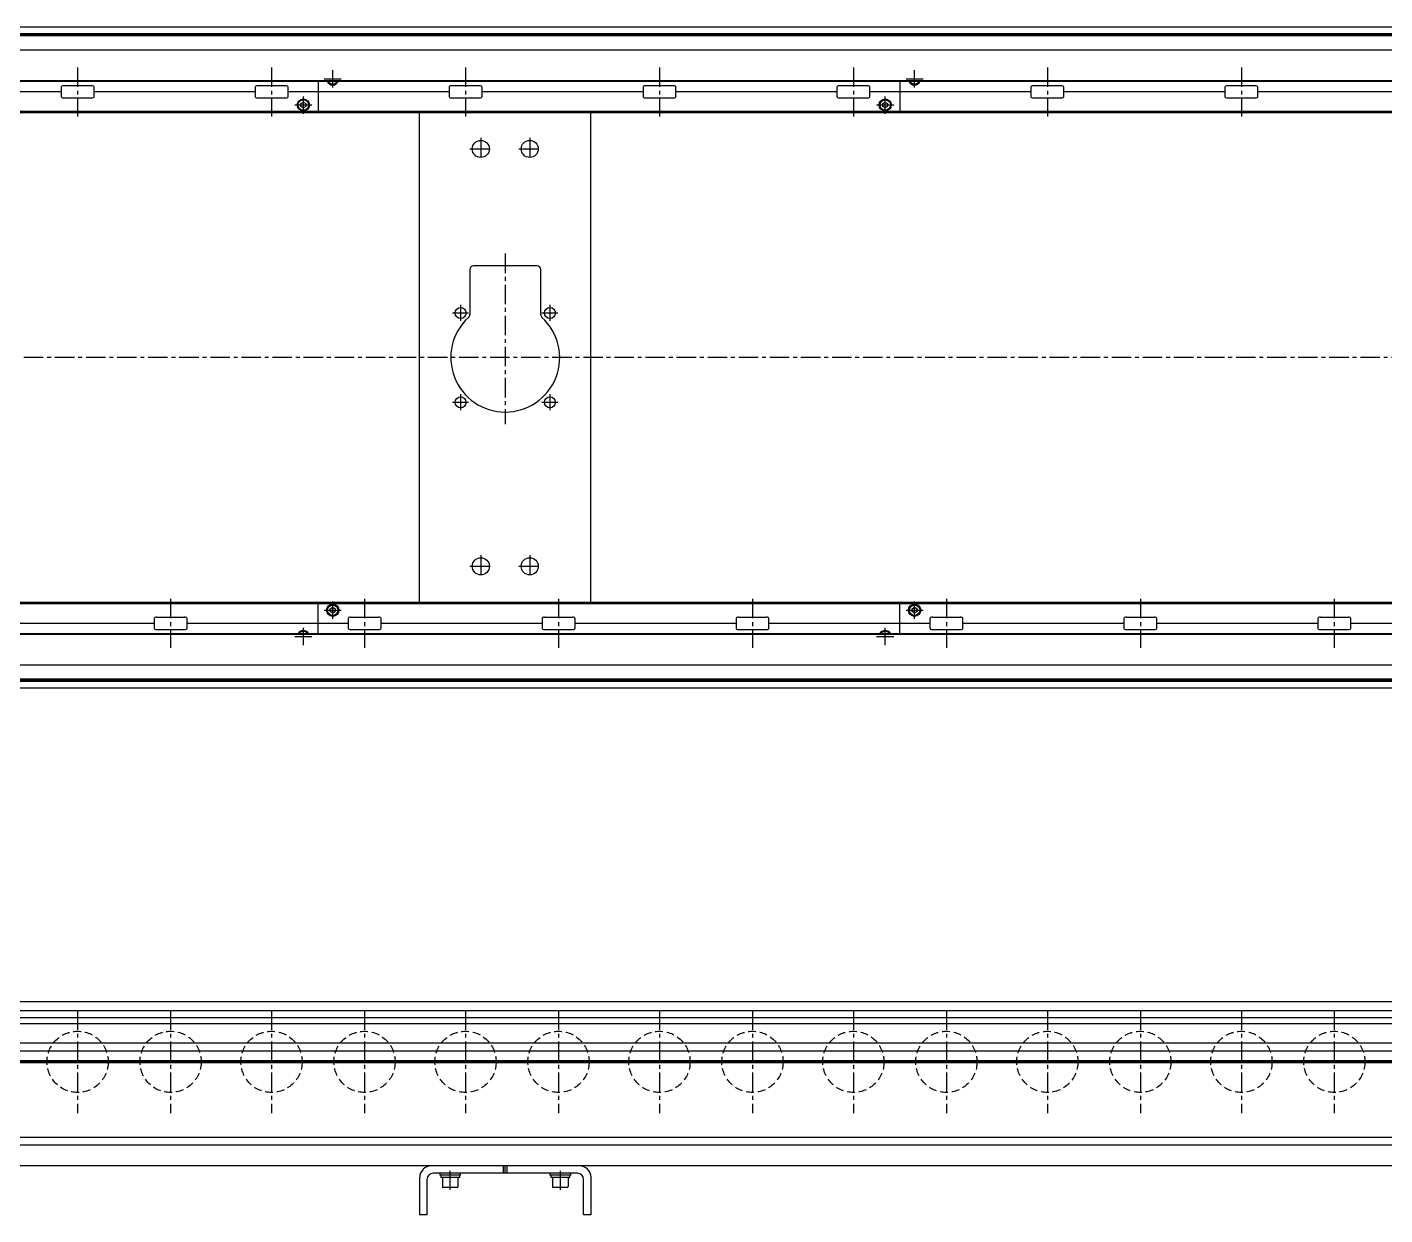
# Model space of a CAD drawing. Extents: x -10 to 4500, y -8 to 1051.
# Drawn here: x 1163 to 2273, y 28 to 998 of the extents above; entities that cross this region are included whole.
import ezdxf

# ---------------------------------------------------------------- set-up
doc = ezdxf.new("R2010")
doc.units = 0
doc.header["$LTSCALE"] = 0.5
doc.linetypes.add('CENTER', pattern=[50.8, 31.75, -6.35, 6.35, -6.35])
doc.linetypes.add('DASHED', pattern=[19.05, 12.7, -6.35])
for name, color, linetype in [('MSM_CENTER', 1, 'CENTER'), ('MSM_CONTINUOUS', 7, 'CONTINUOUS'), ('MSM_DASHED', 4, 'DASHED')]:
    doc.layers.add(name, color=color, linetype=linetype)

msp = doc.modelspace()

# ---------------------------------------------------------------- linework, layer by layer
at = {"layer": 'MSM_CENTER'}
for p, q in [((1204.7, 965.5), (1204.7, 925.5)), ((1363.2, 965.5), (1363.2, 925.5)), ((1521.7, 965.5), (1521.7, 925.5)), ((1680.2, 965.5), (1680.2, 925.5)), ((1838.7, 965.5), (1838.7, 925.5)), ((1997.2, 965.5), (1997.2, 925.5)), ((2155.8, 965.5), (2155.8, 925.5)), ((1406.2, 956.2), (1420.2, 956.2)), ((1413.2, 949.2), (1413.2, 963.3)), ((1881.7, 956.2), (1895.7, 956.2)), ((1888.7, 949.2), (1888.7, 963.3)), ((1382.2, 934.8), (1396.2, 934.8)), ((1389.2, 927.7), (1389.2, 941.8)), ((1857.7, 934.8), (1871.7, 934.8)), ((1864.7, 927.7), (1864.7, 941.8)), ((1525.2, 898.9), (1543.2, 898.9)), ((1534.2, 907.9), (1534.2, 889.9)), ((1565.2, 898.9), (1583.2, 898.9)), ((1574.2, 907.9), (1574.2, 889.9)), ((1554.2, 813.4), (1554.2, 673.9)), ((1517.7, 771.4), (1517.7, 758.4)), ((1590.7, 771.4), (1590.7, 758.4)), ((1511.2, 764.9), (1524.2, 764.9)), ((1584.2, 764.9), (1597.2, 764.9)), ((3792.9, 728.4), (359.7, 728.4)), ((1511.2, 691.9), (1524.2, 691.9)), ((1517.7, 698.4), (1517.7, 685.4)), ((1584.2, 691.9), (1597.2, 691.9)), ((1590.7, 698.4), (1590.7, 685.4)), ((1534.2, 566.9), (1534.2, 548.9)), ((1574.2, 566.9), (1574.2, 548.9)), ((1525.2, 557.9), (1543.2, 557.9)), ((1565.2, 557.9), (1583.2, 557.9)), ((1280.7, 531.3), (1280.7, 491.3)), ((1406.2, 522), (1420.2, 522)), ((1413.2, 515), (1413.2, 529.1)), ((1439.2, 531.3), (1439.2, 491.3)), ((1597.7, 531.3), (1597.7, 491.3)), ((1756.2, 531.3), (1756.2, 491.3)), ((1881.7, 522), (1895.7, 522)), ((1888.7, 515), (1888.7, 529.1)), ((1914.7, 531.3), (1914.7, 491.3)), ((2073.2, 531.3), (2073.2, 491.3)), ((2231.7, 531.3), (2231.7, 491.3)), ((1382.2, 500.5), (1396.2, 500.5)), ((1389.2, 493.5), (1389.2, 507.6)), ((1857.7, 500.5), (1871.7, 500.5)), ((1864.7, 493.5), (1864.7, 507.6)), ((1204.7, 195), (1204.7, 111)), ((1280.7, 195), (1280.7, 111)), ((1363.2, 195), (1363.2, 111)), ((1439.2, 195), (1439.2, 111)), ((1521.7, 195), (1521.7, 111)), ((1597.7, 195), (1597.7, 111)), ((1680.2, 195), (1680.2, 111)), ((1756.2, 195), (1756.2, 111)), ((1838.7, 195), (1838.7, 111)), ((1914.7, 195), (1914.7, 111)), ((1997.2, 195), (1997.2, 111)), ((2073.2, 195), (2073.2, 111)), ((2155.8, 195), (2155.8, 111)), ((2231.7, 195), (2231.7, 111)), ((367.2, 153), (3783.3, 153)), ((1509.3, 48.4), (1509.3, 64)), ((1599.3, 48.4), (1599.3, 64))]:
    msp.add_line(p, q, dxfattribs=at)
at = {"layer": 'MSM_CONTINUOUS'}
for p, q in [((3782.8, 998.4), (370.6, 998.4)), ((3781.2, 998.3), (372.2, 998.3)), ((3756.6, 992.9), (396.9, 992.9)), ((3756.6, 991.2), (396.9, 991.2)), ((3756.5, 992), (397, 992)), ((3781.2, 979.5), (372.2, 979.5)), ((3781.2, 954.5), (422.2, 954.5)), ((3781.2, 954.1), (372.2, 954.1)), ((1191.3, 945.5), (1059.7, 945.5)), ((1191.3, 949.5), (1191.3, 941.5)), ((1216.2, 950.5), (1193.3, 950.5)), ((1218.2, 941.5), (1218.2, 949.5)), ((1349.8, 945.5), (1218.2, 945.5)), ((1349.8, 949.5), (1349.8, 941.5)), ((1374.7, 950.5), (1351.8, 950.5)), ((1376.7, 941.5), (1376.7, 949.5)), ((1508.3, 945.5), (1376.7, 945.5)), ((1401.2, 954.1), (1401.2, 929.4)), ((1413.2, 953.9), (1412.9, 954.1)), ((1413.6, 954.1), (1413.2, 953.9)), ((1508.3, 949.5), (1508.3, 941.5)), ((1533.2, 950.5), (1510.3, 950.5)), ((1535.2, 941.5), (1535.2, 949.5)), ((1666.8, 945.5), (1535.2, 945.5)), ((1666.8, 949.5), (1666.8, 941.5)), ((1691.7, 950.5), (1668.8, 950.5)), ((1693.7, 941.5), (1693.7, 949.5)), ((1825.3, 945.5), (1693.7, 945.5)), ((1825.3, 949.5), (1825.3, 941.5)), ((1850.2, 950.5), (1827.3, 950.5)), ((1852.2, 941.5), (1852.2, 949.5)), ((1983.8, 945.5), (1852.2, 945.5)), ((1876.7, 954.1), (1876.7, 929.4)), ((1888.7, 953.9), (1888.4, 954.1)), ((1889.1, 954.1), (1888.7, 953.9)), ((1983.8, 949.5), (1983.8, 941.5)), ((2008.7, 950.5), (1985.8, 950.5)), ((2010.7, 941.5), (2010.7, 949.5)), ((2142.3, 945.5), (2010.7, 945.5)), ((2142.3, 949.5), (2142.3, 941.5)), ((2167.2, 950.5), (2144.3, 950.5)), ((2169.2, 941.5), (2169.2, 949.5)), ((2300.8, 945.5), (2169.2, 945.5)), ((1216.2, 940.5), (1193.3, 940.5)), ((1374.7, 940.5), (1351.8, 940.5)), ((1387.2, 935.9), (1389.2, 937.1)), ((1387.2, 933.6), (1387.2, 935.9)), ((1389.2, 932.4), (1387.2, 933.6)), ((1389.2, 937.1), (1391.2, 935.9)), ((1391.2, 933.6), (1389.2, 932.4)), ((1391.2, 935.9), (1391.2, 933.6)), ((1533.2, 940.5), (1510.3, 940.5)), ((1691.7, 940.5), (1668.8, 940.5)), ((1850.2, 940.5), (1827.3, 940.5)), ((1862.7, 935.9), (1864.7, 937.1)), ((1862.7, 933.6), (1862.7, 935.9)), ((1864.7, 932.4), (1862.7, 933.6)), ((1864.7, 937.1), (1866.7, 935.9)), ((1866.7, 933.6), (1864.7, 932.4)), ((1866.7, 935.9), (1866.7, 933.6)), ((2008.7, 940.5), (1985.8, 940.5)), ((2167.2, 940.5), (2144.3, 940.5)), ((3778.8, 929.4), (450.2, 929.4)), ((3782.8, 928.4), (450.2, 928.4)), ((1484.2, 528.4), (1484.2, 928.4)), ((1624.2, 528.4), (1624.2, 928.4)), ((1525.2, 800.4), (1525.2, 763.5)), ((1580.2, 803.4), (1528.2, 803.4)), ((1583.2, 763.5), (1583.2, 800.4)), ((3782.8, 528.4), (450.2, 528.4)), ((450.2, 527.4), (3778.8, 527.4)), ((1401.2, 502.6), (1401.2, 527.4)), ((1411.2, 523.2), (1413.2, 524.4)), ((1411.2, 520.9), (1411.2, 523.2)), ((1413.2, 524.4), (1415.2, 523.2)), ((1415.2, 523.2), (1415.2, 520.9)), ((1876.7, 502.6), (1876.7, 527.4)), ((1886.7, 523.2), (1888.7, 524.4)), ((1886.7, 520.9), (1886.7, 523.2)), ((1888.7, 524.4), (1890.7, 523.2)), ((1890.7, 523.2), (1890.7, 520.9)), ((1135.7, 511.3), (1267.3, 511.3)), ((1267.3, 515.3), (1267.3, 507.3)), ((1269.3, 516.3), (1292.2, 516.3)), ((1294.2, 507.3), (1294.2, 515.3)), ((1294.2, 511.3), (1425.8, 511.3)), ((1413.2, 519.7), (1411.2, 520.9)), ((1415.2, 520.9), (1413.2, 519.7)), ((1425.8, 515.3), (1425.8, 507.3)), ((1427.8, 516.3), (1450.7, 516.3)), ((1452.7, 507.3), (1452.7, 515.3)), ((1452.7, 511.3), (1584.3, 511.3)), ((1584.3, 515.3), (1584.3, 507.3)), ((1586.3, 516.3), (1609.2, 516.3)), ((1611.2, 507.3), (1611.2, 515.3)), ((1611.2, 511.3), (1742.8, 511.3)), ((1742.8, 515.3), (1742.8, 507.3)), ((1744.8, 516.3), (1767.7, 516.3)), ((1769.7, 507.3), (1769.7, 515.3)), ((1769.7, 511.3), (1901.3, 511.3)), ((1888.7, 519.7), (1886.7, 520.9)), ((1890.7, 520.9), (1888.7, 519.7)), ((1901.3, 515.3), (1901.3, 507.3)), ((1903.3, 516.3), (1926.2, 516.3)), ((1928.2, 507.3), (1928.2, 515.3)), ((1928.2, 511.3), (2059.8, 511.3)), ((2059.8, 515.3), (2059.8, 507.3)), ((2061.8, 516.3), (2084.7, 516.3)), ((2086.7, 507.3), (2086.7, 515.3)), ((2086.7, 511.3), (2218.3, 511.3)), ((2218.3, 515.3), (2218.3, 507.3)), ((2220.3, 516.3), (2243.2, 516.3)), ((2245.2, 507.3), (2245.2, 515.3)), ((2245.2, 511.3), (2376.8, 511.3)), ((3781.2, 502.6), (372.2, 502.6)), ((3781.2, 502.2), (422.2, 502.2)), ((1269.3, 506.3), (1292.2, 506.3)), ((1388.9, 502.6), (1389.2, 502.9)), ((1389.2, 502.9), (1389.6, 502.6)), ((1427.8, 506.3), (1450.7, 506.3)), ((1586.3, 506.3), (1609.2, 506.3)), ((1744.8, 506.3), (1767.7, 506.3)), ((1864.4, 502.6), (1864.7, 502.9)), ((1864.7, 502.9), (1865.1, 502.6)), ((1903.3, 506.3), (1926.2, 506.3)), ((2061.8, 506.3), (2084.7, 506.3)), ((2220.3, 506.3), (2243.2, 506.3)), ((3781.2, 477.2), (372.2, 477.2)), ((3782.8, 458.4), (370.6, 458.4)), ((3781.2, 458.4), (372.2, 458.4)), ((3756.6, 465.6), (396.9, 465.6)), ((3756.6, 463.9), (396.9, 463.9)), ((3756.5, 464.7), (397, 464.7)), ((3781.2, 202), (372.2, 202)), ((3781.2, 194.6), (674.4, 194.6)), ((3665.2, 189), (676.6, 189)), ((3665.2, 184), (678.6, 184)), ((3565.2, 168.3), (667.2, 168.3)), ((3565.2, 161.8), (682.2, 161.8)), ((3565.2, 153.9), (682.2, 153.9)), ((3565.2, 153), (682.2, 153)), ((3565.2, 152.1), (682.2, 152.1)), ((3565.2, 91.3), (682.2, 91.3)), ((3565.2, 84.8), (679.7, 84.8)), ((3782.8, 68), (472.2, 68)), ((1552.8, 62), (1552.8, 68)), ((1554.2, 62), (1554.2, 68)), ((1555.8, 62), (1555.8, 68)), ((1484.2, 58.5), (1484.2, 28)), ((1490.2, 57), (1490.2, 28)), ((1613.2, 62), (1495.2, 62)), ((1500.8, 62), (1500.8, 60.4)), ((1517.7, 60.4), (1500.8, 60.4)), ((1501.5, 60.4), (1501.5, 58.4)), ((1517, 58.4), (1501.5, 58.4)), ((1502.8, 58.4), (1502.8, 51.2)), ((1515.8, 51.2), (1515.8, 58.4)), ((1517, 58.4), (1517, 60.4)), ((1517.7, 60.4), (1517.7, 62)), ((1590.7, 62), (1590.7, 60.4)), ((1607.8, 60.4), (1590.7, 60.4)), ((1591.5, 60.4), (1591.5, 58.4)), ((1607, 58.4), (1591.5, 58.4)), ((1592.8, 58.4), (1592.8, 51.2)), ((1605.8, 51.2), (1605.8, 58.4)), ((1607, 58.4), (1607, 60.4)), ((1607.8, 60.4), (1607.8, 62)), ((1618.2, 28), (1618.2, 57)), ((1624.2, 58.5), (1624.2, 28)), ((1514.9, 50.4), (1503.5, 50.4)), ((1604.9, 50.4), (1593.5, 50.4)), ((1490.2, 28), (1484.2, 28)), ((1624.2, 28), (1618.2, 28))]:
    msp.add_line(p, q, dxfattribs=at)
for centre, radius in [((1389.2, 934.8), 5), ((1389.2, 934.8), 4.25), ((1864.7, 934.8), 5), ((1864.7, 934.8), 4.25), ((1534.2, 898.9), 7), ((1574.2, 898.9), 7), ((1517.7, 764.9), 4.5), ((1590.7, 764.9), 4.5), ((1517.7, 691.9), 4.5), ((1590.7, 691.9), 4.5), ((1534.2, 557.9), 7), ((1574.2, 557.9), 7), ((1413.2, 522), 5), ((1413.2, 522), 4.25), ((1888.7, 522), 5), ((1888.7, 522), 4.25)]:
    msp.add_circle(centre, radius, dxfattribs=at)
for centre, radius, start, end in [((1192.2, 949.4), 0.882, 115.5328, 172.1027), ((1193.3, 947.1), 3.41, 89.6687, 115.2454), ((1216.2, 947.1), 3.41, 64.7546, 90.3313), ((1217.3, 949.4), 0.882, 7.8973, 64.4672), ((1350.7, 949.4), 0.882, 115.5328, 172.1027), ((1351.8, 947.1), 3.41, 89.6687, 115.2454), ((1374.7, 947.1), 3.41, 64.7546, 90.3313), ((1375.8, 949.4), 0.882, 7.8973, 64.4672), ((1413.2, 956.2), 5, 204.8346, 335.1654), ((1413.2, 956.2), 4.25, 209.6116, 330.3884), ((1509.2, 949.4), 0.882, 115.5328, 172.1027), ((1510.3, 947.1), 3.41, 89.6687, 115.2454), ((1533.2, 947.1), 3.41, 64.7546, 90.3313), ((1534.3, 949.4), 0.882, 7.8973, 64.4672), ((1667.7, 949.4), 0.882, 115.5328, 172.1027), ((1668.8, 947.1), 3.41, 89.6687, 115.2454), ((1691.7, 947.1), 3.41, 64.7546, 90.3313), ((1692.8, 949.4), 0.882, 7.8973, 64.4672), ((1826.2, 949.4), 0.882, 115.5328, 172.1027), ((1827.3, 947.1), 3.41, 89.6687, 115.2454), ((1850.2, 947.1), 3.41, 64.7546, 90.3313), ((1851.3, 949.4), 0.882, 7.8973, 64.4672), ((1888.7, 956.2), 5, 204.8346, 335.1654), ((1888.7, 956.2), 4.25, 209.6116, 330.3884), ((1984.7, 949.4), 0.882, 115.5328, 172.1027), ((1985.8, 947.1), 3.41, 89.6687, 115.2454), ((2008.7, 947.1), 3.41, 64.7546, 90.3313), ((2009.8, 949.4), 0.882, 7.8973, 64.4672), ((2143.2, 949.4), 0.882, 115.5328, 172.1027), ((2144.3, 947.1), 3.41, 89.6687, 115.2454), ((2167.2, 947.1), 3.41, 64.7546, 90.3313), ((2168.3, 949.4), 0.882, 7.8973, 64.4672), ((1192.2, 941.6), 0.882, 187.8973, 244.4672), ((1193.3, 943.9), 3.41, 244.7546, 270.3313), ((1216.2, 943.9), 3.41, 269.6687, 295.2454), ((1217.3, 941.6), 0.882, 295.5328, 352.1027), ((1350.7, 941.6), 0.882, 187.8973, 244.4672), ((1351.8, 943.9), 3.41, 244.7546, 270.3313), ((1374.7, 943.9), 3.41, 269.6687, 295.2454), ((1375.8, 941.6), 0.882, 295.5328, 352.1027), ((1509.2, 941.6), 0.882, 187.8973, 244.4672), ((1510.3, 943.9), 3.41, 244.7546, 270.3313), ((1533.2, 943.9), 3.41, 269.6687, 295.2454), ((1534.3, 941.6), 0.882, 295.5328, 352.1027), ((1667.7, 941.6), 0.882, 187.8973, 244.4672), ((1668.8, 943.9), 3.41, 244.7546, 270.3313), ((1691.7, 943.9), 3.41, 269.6687, 295.2454), ((1692.8, 941.6), 0.882, 295.5328, 352.1027), ((1826.2, 941.6), 0.882, 187.8973, 244.4672), ((1827.3, 943.9), 3.41, 244.7546, 270.3313), ((1850.2, 943.9), 3.41, 269.6687, 295.2454), ((1851.3, 941.6), 0.882, 295.5328, 352.1027), ((1984.7, 941.6), 0.882, 187.8973, 244.4672), ((1985.8, 943.9), 3.41, 244.7546, 270.3313), ((2008.7, 943.9), 3.41, 269.6687, 295.2454), ((2009.8, 941.6), 0.882, 295.5328, 352.1027), ((2143.2, 941.6), 0.882, 187.8973, 244.4672), ((2144.3, 943.9), 3.41, 244.7546, 270.3313), ((2167.2, 943.9), 3.41, 269.6687, 295.2454), ((2168.3, 941.6), 0.882, 295.5328, 352.1027), ((1528.2, 800.4), 3, 90, 180), ((1580.2, 800.4), 3, 0, 90), ((1554.2, 728.4), 44.5, 132.3521, 47.6479), ((1522.2, 763.5), 3, 312.3521, 360), ((1586.3, 763.5), 3, 180, 227.6479), ((1268.2, 515.2), 0.882, 115.5328, 172.1027), ((1269.3, 512.9), 3.41, 89.6687, 115.2454), ((1292.2, 512.9), 3.41, 64.7546, 90.3313), ((1293.3, 515.2), 0.882, 7.8973, 64.4672), ((1426.7, 515.2), 0.882, 115.5328, 172.1027), ((1427.8, 512.9), 3.41, 89.6687, 115.2454), ((1450.7, 512.9), 3.41, 64.7546, 90.3313), ((1451.8, 515.2), 0.882, 7.8973, 64.4672), ((1585.2, 515.2), 0.882, 115.5328, 172.1027), ((1586.3, 512.9), 3.41, 89.6687, 115.2454), ((1609.2, 512.9), 3.41, 64.7546, 90.3313), ((1610.3, 515.2), 0.882, 7.8973, 64.4672), ((1743.7, 515.2), 0.882, 115.5328, 172.1027), ((1744.8, 512.9), 3.41, 89.6687, 115.2454), ((1767.7, 512.9), 3.41, 64.7546, 90.3313), ((1768.8, 515.2), 0.882, 7.8973, 64.4672), ((1902.2, 515.2), 0.882, 115.5328, 172.1027), ((1903.3, 512.9), 3.41, 89.6687, 115.2454), ((1926.2, 512.9), 3.41, 64.7546, 90.3313), ((1927.3, 515.2), 0.882, 7.8973, 64.4672), ((2060.7, 515.2), 0.882, 115.5328, 172.1027), ((2061.8, 512.9), 3.41, 89.6687, 115.2454), ((2084.7, 512.9), 3.41, 64.7546, 90.3313), ((2085.8, 515.2), 0.882, 7.8973, 64.4672), ((2219.2, 515.2), 0.882, 115.5328, 172.1027), ((2220.3, 512.9), 3.41, 89.6687, 115.2454), ((2243.2, 512.9), 3.41, 64.7546, 90.3313), ((2244.3, 515.2), 0.882, 7.8973, 64.4672), ((1268.2, 507.4), 0.882, 187.8973, 244.4672), ((1269.3, 509.7), 3.41, 244.7546, 270.3313), ((1292.2, 509.7), 3.41, 269.6687, 295.2454), ((1293.3, 507.4), 0.882, 295.5328, 352.1027), ((1389.2, 500.5), 5, 24.8346, 155.1654), ((1389.2, 500.5), 4.25, 29.6116, 150.3884), ((1426.7, 507.4), 0.882, 187.8973, 244.4672), ((1427.8, 509.7), 3.41, 244.7546, 270.3313), ((1450.7, 509.7), 3.41, 269.6687, 295.2454), ((1451.8, 507.4), 0.882, 295.5328, 352.1027), ((1585.2, 507.4), 0.882, 187.8973, 244.4672), ((1586.3, 509.7), 3.41, 244.7546, 270.3313), ((1609.2, 509.7), 3.41, 269.6687, 295.2454), ((1610.3, 507.4), 0.882, 295.5328, 352.1027), ((1743.7, 507.4), 0.882, 187.8973, 244.4672), ((1744.8, 509.7), 3.41, 244.7546, 270.3313), ((1767.7, 509.7), 3.41, 269.6687, 295.2454), ((1768.8, 507.4), 0.882, 295.5328, 352.1027), ((1864.7, 500.5), 5, 24.8346, 155.1654), ((1864.7, 500.5), 4.25, 29.6116, 150.3884), ((1902.2, 507.4), 0.882, 187.8973, 244.4672), ((1903.3, 509.7), 3.41, 244.7546, 270.3313), ((1926.2, 509.7), 3.41, 269.6687, 295.2454), ((1927.3, 507.4), 0.882, 295.5328, 352.1027), ((2060.7, 507.4), 0.882, 187.8973, 244.4672), ((2061.8, 509.7), 3.41, 244.7546, 270.3313), ((2084.7, 509.7), 3.41, 269.6687, 295.2454), ((2085.8, 507.4), 0.882, 295.5328, 352.1027), ((2219.2, 507.4), 0.882, 187.8973, 244.4672), ((2220.3, 509.7), 3.41, 244.7546, 270.3313), ((2243.2, 509.7), 3.41, 269.6687, 295.2454), ((2244.3, 507.4), 0.882, 295.5328, 352.1027), ((1493.8, 58.5), 9.5, 90, 180), ((1614.8, 58.5), 9.5, 0, 90), ((1495.2, 57), 5, 90, 180), ((1613.2, 57), 5, 0, 90), ((1503.5, 51.2), 0.8, 180, 270), ((1514.9, 51.2), 0.8, 270, 0), ((1593.5, 51.2), 0.8, 180, 270), ((1604.9, 51.2), 0.8, 270, 0)]:
    msp.add_arc(centre, radius, start, end, dxfattribs=at)
at = {"layer": 'MSM_DASHED'}
for centre in [(1204.7, 153), (1280.7, 153), (1363.2, 153), (1439.2, 153), (1521.7, 153), (1597.7, 153), (1680.2, 153), (1756.2, 153), (1838.7, 153), (1914.7, 153), (1997.2, 153), (2073.2, 153), (2155.8, 153), (2231.7, 153)]:
    msp.add_circle(centre, 25, dxfattribs=at)

doc.saveas('drawing.dxf')
